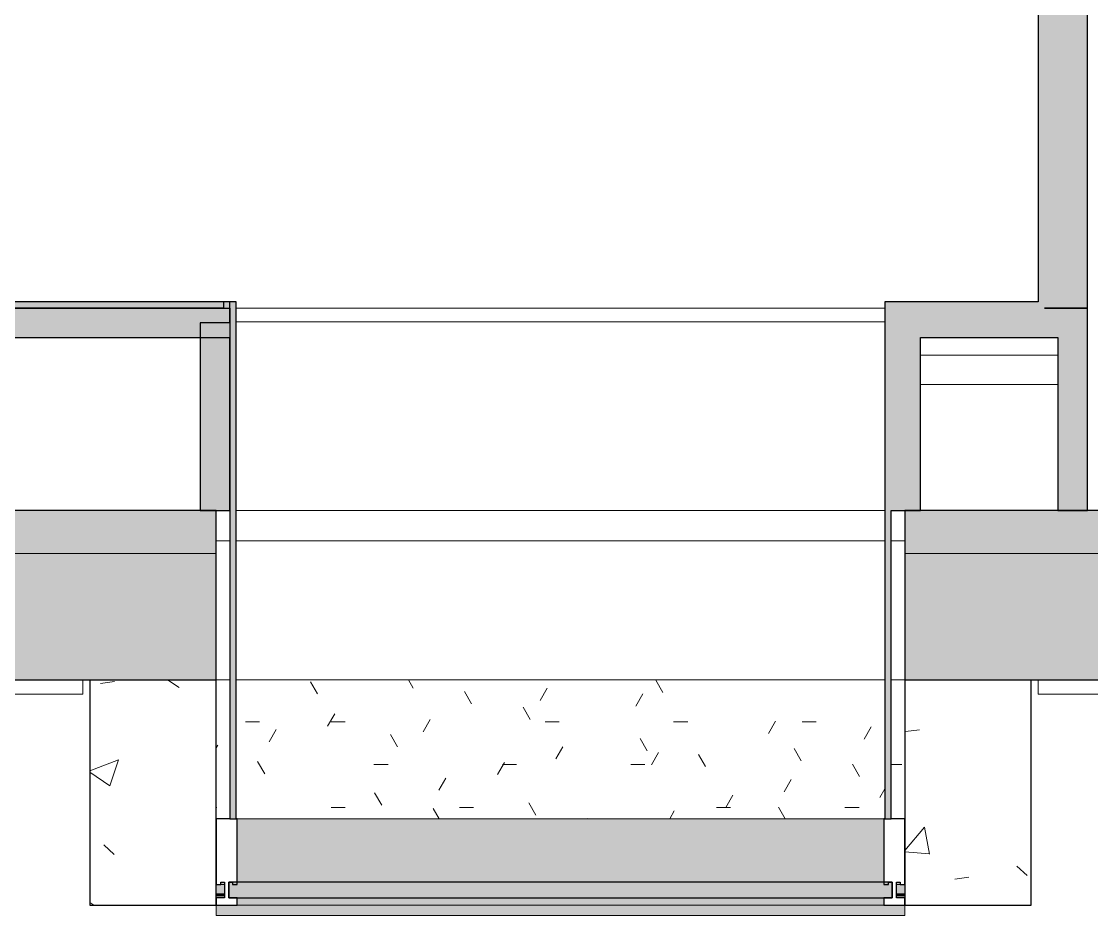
# Model space of a CAD drawing. Header units: millimetres. Extents: x 79795 to 317870, y -36033 to 97293.
# Drawn here: x 167772 to 170311, y 8408 to 10530 of the extents above; entities that cross this region are included whole.
import ezdxf

# ---------------------------------------------------------------- set-up
doc = ezdxf.new("R2010")
doc.units = ezdxf.units.MM
doc.header["$MEASUREMENT"] = 0
for name, color, linetype, lineweight in [('CSM-STL-XX-ZZ-M3-A-XXXX-00001_detached _19_04_21__rvt-1-Level 4$0$A-GLAZ', 7, 'CONTINUOUS', 9), ('CSM-STL-XX-ZZ-M3-A-XXXX-00001_detached _19_04_21__rvt-1-Level 4$0$A-GLAZ-CURT', 7, 'CONTINUOUS', 9), ('CSM-STL-XX-ZZ-M3-A-XXXX-00001_detached _19_04_21__rvt-1-Level 4$0$A-WALL', 7, 'CONTINUOUS', 9), ('CSM-STL-XX-ZZ-M3-A-XXXX-00001_detached _19_04_21__rvt-1-Level 4$0$A-WALL-PATT', 7, 'CONTINUOUS', 9), ('CSM-STL-XX-ZZ-M3-A-XXXX-00001_detached _19_04_21__rvt-1-Level 4$0$I-WALL', 7, 'CONTINUOUS', 9)]:
    doc.layers.add(name, color=color, linetype=linetype, lineweight=lineweight)

msp = doc.modelspace()

# ---------------------------------------------------------------- hatches: boundary and pattern name
at = {"layer": 'CSM-STL-XX-ZZ-M3-A-XXXX-00001_detached _19_04_21__rvt-1-Level 4$0$A-GLAZ'}
h = msp.add_hatch(dxfattribs=at)
h.set_pattern_fill('FP_25', color=256, angle=180, style=0, pattern_type=2)
h.set_pattern_definition([(50, (147271.8, -12772.7), (728.737, -63.756), [76.2, -838.2]), (355, (147271.8, -12772.7), (-140.972, 764.228), [60.96, -670.56]), (100.451, (147332.5, -12778), (587.77, 700.467), [64.76, -712.36]), (46.184, (147271.8, -12569.5), (1084.316, -168.17), [114.3, -1257.3]), (96.636, (147362.1, -12583.5), (949.61, 989.71), [97.14, -1068.54]), (351.184, (147271.8, -12569.5), (949.62, 989.7), [91.44, -1005.84]), (21, (147373.4, -12620.3), (606.458, -409.06), [76.2, -838.2]), (326, (147373.4, -12620.3), (247.208, 736.753), [60.96, -670.56]), (71.451, (147423.9, -12654.4), (853.668, 327.685), [64.76, -712.36]), (37.5, (147271.8, -12772.7), (12.3547, 338.2201), [33.528, -628.904, 33.528, -1320.292]), (37.5, (147271.8, -12772.7), (12.3547, 338.2201), [-695.96, -647.192, 33.528, -639.572]), (7.5, (147271.8, -12772.7), (267.279, 400.722), [33.528, -354.584, 33.528, -870.204]), (7.5, (147271.8, -12772.7), (267.279, 400.722), [-421.64, -613.664, 33.528, -223.012]), (327.5, (147045.22, -12772.7), (542.3633, -22.9153), [33.528, -220.472, 33.528, -1810.512]), (327.5, (147045.22, -12772.7), (542.3633, -22.9153), [-287.528, -758.952, 33.528, -1018.032]), (317.5, (146943.6, -12772.7), (592.517, 101.707), [33.528, -296.672, 33.528, -492.76, -746.76]), (317.5, (146943.6, -12772.7), (592.517, 101.707), [-856.488, 33.528, -713.232])])
h.paths.add_polyline_path([(170167.8, 8433.3), (170167.8, 8967.3), (169867.8, 8967.3), (169867.8, 8433.3), (169948.7, 8433.3)], flags=0)
h.paths.add_polyline_path([(168233.8, 8433.3), (168233.8, 8967.3), (167933.8, 8967.3), (167933.8, 8433.3)], flags=0)
h = msp.add_hatch(dxfattribs=at)
h.set_pattern_fill('FP_26', color=256, angle=180, style=0, pattern_type=2)
h.set_pattern_definition([(360, (147271.79, -12772.71), (406.4, 101.6), [33.528, -271.272, 33.528, -1896.872]), (360, (147271.79, -12772.71), (406.4, 101.6), [-338.328, -271.272, 33.528, -576.072, -1016]), (360, (147271.79, -12772.71), (406.4, 101.6), [-1219.2, 33.528, -271.272, 33.528, -677.672]), (360, (147271.79, -12772.71), (406.4, 101.6), [-1557.528, -169.672, 33.528, -474.472]), (120, (147424.19, -12721.91), (-291.18818, 301.15272), [33.528, -271.272, 33.528, -1896.872]), (120, (147424.19, -12721.91), (-291.18818, 301.15272), [-338.328, -271.272, 33.528, -576.072, -1016]), (120, (147424.19, -12721.91), (-291.18818, 301.15272), [-1219.2, 33.528, -271.272, 33.528, -677.672]), (120, (147424.19, -12721.91), (-291.18818, 301.15272), [-1557.528, -169.672, 33.528, -474.472]), (240, (147474.99, -12518.71), (-115.21182, -402.75272), [33.528, -271.272, 33.528, -271.272, -1625.6]), (240, (147474.99, -12518.71), (-115.21182, -402.75272), [-609.6, 33.528, -576.072, 33.528, -271.272, -711.2]), (240, (147474.99, -12518.71), (-115.21182, -402.75272), [-1524, 33.528, -169.672, 33.528, -474.472])])
h.paths.add_polyline_path([(168233.8, 8457.4), (168253.8, 8457.4), (168253.8, 8459.7), (168233.8, 8459.7)], flags=0)
h.paths.add_polyline_path([(169867.8, 8457.4), (169867.8, 8459.7), (169847.8, 8459.7), (169847.8, 8457.4)], flags=0)
h.paths.add_polyline_path([(169820.3, 8637.8), (169820.3, 8967.3), (168281.3, 8967.3), (168281.3, 8637.8), (169817.8, 8637.8)], flags=0)
h.paths.add_polyline_path([(169856.6, 8637.8), (169867.8, 8637.8), (169867.8, 8967.3), (169835.3, 8967.3), (169835.3, 8637.8), (169847.8, 8637.8)], flags=0)
h.paths.add_polyline_path([(168233.8, 8637.8), (168266.3, 8637.8), (168266.3, 8967.3), (168233.8, 8967.3)], flags=0)
for points in [[(168283.8, 8487.8), (169817.8, 8487.8), (169817.8, 8637.8), (168283.8, 8637.8)], [(169837.8, 8450.3), (169837.8, 8487.8), (168263.8, 8487.8), (168263.8, 8450.3), (168752.8, 8450.3)], [(169817.8, 8433.3), (169817.8, 8450.3), (168283.8, 8450.3), (168283.8, 8433.3), (168752.8, 8433.3)]]:
    msp.add_hatch(color=256, dxfattribs=at).paths.add_polyline_path(points, flags=0)
h = msp.add_hatch(color=256, dxfattribs=at)
h.paths.add_polyline_path([(169847.8, 8459.7), (169867.8, 8459.7), (169867.8, 8482.3), (169847.8, 8482.3)], flags=0)
h.paths.add_polyline_path([(168253.8, 8459.7), (168253.8, 8482.3), (168233.8, 8482.3), (168233.8, 8459.7), (168245, 8459.7)], flags=0)
h = msp.add_hatch(color=256, dxfattribs=at)
h.paths.add_polyline_path([(169848.9, 8482.3), (169856.6, 8482.3), (169856.6, 8487.8), (169847.8, 8487.8), (169847.8, 8482.3)], flags=0)
h.paths.add_polyline_path([(168245, 8482.3), (168253.8, 8482.3), (168253.8, 8487.8), (168245, 8487.8)], flags=0)
h = msp.add_hatch(color=256, dxfattribs=at)
h.paths.add_polyline_path([(169867.8, 8455.3), (169867.8, 8457.4), (169847.8, 8457.4), (169847.8, 8455.3)], flags=0)
h.paths.add_polyline_path([(168233.8, 8455.3), (168253.8, 8455.3), (168253.8, 8457.4), (168233.8, 8457.4)], flags=0)
h = msp.add_hatch(color=256, dxfattribs=at)
h.paths.add_polyline_path([(169867.8, 8408.3), (169867.8, 8433.3), (168233.8, 8433.3), (168233.8, 8408.3), (169847.8, 8408.3)], flags=0)
h.paths.add_polyline_path([(169847.8, 8450.3), (169867.8, 8450.3), (169867.8, 8455.3), (169847.8, 8455.3)], flags=0)
h.paths.add_polyline_path([(168233.8, 8450.3), (168253.8, 8450.3), (168253.8, 8455.3), (168233.8, 8455.3)], flags=0)
at = {"layer": 'CSM-STL-XX-ZZ-M3-A-XXXX-00001_detached _19_04_21__rvt-1-Level 4$0$A-WALL-PATT'}
for points in [[(170183.8, 9864.8), (170198.8, 9864.8), (170198.8, 13607.3), (170183.8, 13607.3), (170183.8, 10132.1)], [(170198.8, 9849.8), (170300.8, 9849.8), (170300.8, 13607.3), (170198.8, 13607.3), (170198.8, 9864.8)], [(168266.3, 9849.8), (168281.3, 9849.8), (168281.3, 9864.8), (167552.8, 9864.8), (167552.8, 9849.8), (167556.8, 9849.8)], [(168251.3, 9779.8), (168266.3, 9779.8), (168266.3, 9864.8), (168251.3, 9864.8), (168251.3, 9849.8)], [(169820.3, 9849.8), (170198.8, 9849.8), (170198.8, 9864.8), (169820.3, 9864.8)], [(167520.8, 9779.8), (168251.3, 9779.8), (168251.3, 9849.8), (167520.8, 9849.8)], [(168281.3, 8637.8), (168281.3, 9849.8), (168266.3, 9849.8), (168266.3, 8637.8)], [(169820.3, 8637.8), (169835.3, 8637.8), (169835.3, 9849.8), (169820.3, 9849.8), (169820.3, 9698)], [(169905.3, 9779.8), (170230.8, 9779.8), (170230.8, 9849.8), (169835.3, 9849.8), (169835.3, 9779.8)], [(170230.8, 9369.3), (170300.8, 9369.3), (170300.8, 9849.8), (170230.8, 9849.8), (170230.8, 9698)], [(168196.3, 9369.3), (168266.3, 9369.3), (168266.3, 9814.8), (168196.3, 9814.8), (168196.3, 9698)], [(169905.3, 9369.3), (169905.3, 9779.8), (169835.3, 9779.8), (169835.3, 9369.3)]]:
    msp.add_hatch(color=256, dxfattribs=at).paths.add_polyline_path(points, flags=0)
h = msp.add_hatch(color=256, dxfattribs=at)
h.paths.add_polyline_path([(169948.7, 9267.3), (170933.8, 9267.3), (170933.8, 9369.3), (169867.8, 9369.3), (169867.8, 9267.3)], flags=0)
h.paths.add_polyline_path([(168233.8, 9267.3), (168233.8, 9369.3), (167501.8, 9369.3), (167501.8, 9267.3), (167556.8, 9267.3)], flags=0)
h = msp.add_hatch(color=256, dxfattribs=at)
h.paths.add_polyline_path([(230840.8, 8967.3), (230840.8, 9267.3), (230067.8, 9267.3), (230067.8, 8967.3), (230344.3, 8967.3)], flags=0)
h.paths.add_polyline_path([(225783.8, 8967.3), (225783.8, 9267.3), (224992.8, 9267.3), (224992.8, 8967.3), (225560.5, 8967.3)], flags=0)
h.paths.add_polyline_path([(223358.8, 8967.3), (223358.8, 9267.3), (222292.8, 9267.3), (222292.8, 8967.3), (222570.7, 8967.3)], flags=0)
h.paths.add_polyline_path([(212405, 8967.3), (212558.8, 8967.3), (212558.8, 9267.3), (211317.8, 9267.3), (211317.8, 8967.3), (211807.1, 8967.3)], flags=0)
h.paths.add_polyline_path([(206425.3, 8967.3), (207033.8, 8967.3), (207033.8, 9267.3), (202692.8, 9267.3), (202692.8, 8967.3), (205827.3, 8967.3)], flags=0)
h.paths.add_polyline_path([(198651.6, 8967.3), (199908.8, 8967.3), (199908.8, 9267.3), (197042.8, 9267.3), (197042.8, 8967.3)], flags=0)
h.paths.add_polyline_path([(190558.8, 8967.3), (190558.8, 9267.3), (187692.8, 9267.3), (187692.8, 8967.3), (189084, 8967.3)], flags=0)
h.paths.add_polyline_path([(184300.1, 8967.3), (184908.8, 8967.3), (184908.8, 9267.3), (180667.8, 9267.3), (180667.8, 8967.3), (183702.2, 8967.3)], flags=0)
h.paths.add_polyline_path([(170933.8, 8967.3), (170933.8, 9267.3), (169867.8, 9267.3), (169867.8, 8967.3), (170546.7, 8967.3)], flags=0)
h.paths.add_polyline_path([(167556.8, 8967.3), (168233.8, 8967.3), (168233.8, 9267.3), (167067.8, 9267.3), (167067.8, 8967.3)], flags=0)
h.paths.add_polyline_path([(156460.8, 8967.3), (156526.8, 8967.3), (156526.8, 9267.3), (156460.8, 9267.3)], flags=0)

# ---------------------------------------------------------------- linework, layer by layer
at = {"layer": 'CSM-STL-XX-ZZ-M3-A-XXXX-00001_detached _19_04_21__rvt-1-Level 4$0$A-GLAZ'}
for p, q in [((169820.3, 9817.3), (168281.3, 9817.3)), ((168233.8, 9297.3), (168266.3, 9297.3)), ((168281.3, 9297.3), (169820.3, 9297.3)), ((169835.3, 9297.3), (169867.8, 9297.3)), ((168233.8, 8967.3), (168266.3, 8967.3)), ((168281.3, 8967.3), (169820.3, 8967.3)), ((169835.3, 8967.3), (169867.8, 8967.3)), ((169817.8, 8637.8), (168283.8, 8637.8)), ((168253.8, 8482.3), (168245, 8482.3)), ((169856.6, 8482.3), (169847.8, 8482.3)), ((168253.8, 8459.7), (168233.8, 8459.7)), ((168253.8, 8457.4), (168233.8, 8457.4)), ((168253.8, 8455.3), (168233.8, 8455.3)), ((169867.8, 8459.7), (169847.8, 8459.7)), ((169867.8, 8457.4), (169847.8, 8457.4)), ((169867.8, 8455.3), (169847.8, 8455.3)), ((168233.8, 8408.3), (168233.8, 8433.3)), ((168283.8, 8433.3), (169817.8, 8433.3)), ((169867.8, 8433.3), (169867.8, 8408.3)), ((168233.8, 8408.3), (169867.8, 8408.3))]:
    msp.add_line(p, q, dxfattribs=at)
at = {"layer": 'CSM-STL-XX-ZZ-M3-A-XXXX-00001_detached _19_04_21__rvt-1-Level 4$0$A-GLAZ', "lineweight": 30}
for p, q in [((167933.8, 8967.3), (167933.8, 8433.3)), ((168233.8, 8433.3), (168233.8, 8967.3)), ((169867.8, 8967.3), (169867.8, 8433.3)), ((170167.8, 8433.3), (170167.8, 8967.3)), ((168266.3, 8637.8), (168233.8, 8637.8)), ((168233.8, 8637.8), (168233.8, 8482.3)), ((168283.8, 8637.8), (168281.3, 8637.8)), ((168283.8, 8482.3), (168283.8, 8637.8)), ((169820.3, 8637.8), (169817.8, 8637.8)), ((169817.8, 8637.8), (169817.8, 8482.3)), ((169867.8, 8637.8), (169835.3, 8637.8)), ((169867.8, 8482.3), (169867.8, 8637.8)), ((168233.8, 8482.3), (168245, 8482.3)), ((168245, 8482.3), (168245, 8487.8)), ((168245, 8487.8), (168253.8, 8487.8)), ((168253.8, 8487.8), (168253.8, 8450.3)), ((168263.8, 8450.3), (168263.8, 8487.8)), ((168263.8, 8487.8), (168272.6, 8487.8)), ((169837.8, 8487.8), (168263.8, 8487.8)), ((168263.8, 8487.8), (168263.8, 8450.3)), ((168272.6, 8487.8), (168272.6, 8482.3)), ((168272.6, 8482.3), (168283.8, 8482.3)), ((169817.8, 8482.3), (169829, 8482.3)), ((169829, 8482.3), (169829, 8487.8)), ((169829, 8487.8), (169837.8, 8487.8)), ((169837.8, 8487.8), (169837.8, 8450.3)), ((169837.8, 8450.3), (169837.8, 8487.8)), ((169847.8, 8450.3), (169847.8, 8487.8)), ((169847.8, 8487.8), (169856.6, 8487.8)), ((169856.6, 8487.8), (169856.6, 8482.3)), ((169856.6, 8482.3), (169867.8, 8482.3)), ((167933.8, 8433.3), (168233.8, 8433.3)), ((168253.8, 8450.3), (168233.8, 8450.3)), ((168233.8, 8450.3), (168233.8, 8433.3)), ((168233.8, 8433.3), (168283.8, 8433.3)), ((168283.8, 8450.3), (168263.8, 8450.3)), ((168263.8, 8450.3), (169837.8, 8450.3)), ((168283.8, 8433.3), (168283.8, 8450.3)), ((169817.8, 8450.3), (169817.8, 8433.3)), ((169837.8, 8450.3), (169817.8, 8450.3)), ((169817.8, 8433.3), (169867.8, 8433.3)), ((169867.8, 8450.3), (169847.8, 8450.3)), ((169867.8, 8433.3), (169867.8, 8450.3)), ((169867.8, 8433.3), (170167.8, 8433.3))]:
    msp.add_line(p, q, dxfattribs=at)
at = {"layer": 'CSM-STL-XX-ZZ-M3-A-XXXX-00001_detached _19_04_21__rvt-1-Level 4$0$A-GLAZ-CURT', "lineweight": 20}
for p, q in [((167917.8, 8967.3), (167183.8, 8967.3)), ((167917.8, 8933.3), (167917.8, 8967.3)), ((170917.8, 8967.3), (170183.8, 8967.3)), ((170183.8, 8967.3), (170183.8, 8933.3)), ((167183.8, 8933.3), (167917.8, 8933.3)), ((170183.8, 8933.3), (170917.8, 8933.3))]:
    msp.add_line(p, q, dxfattribs=at)
at = {"layer": 'CSM-STL-XX-ZZ-M3-A-XXXX-00001_detached _19_04_21__rvt-1-Level 4$0$A-WALL'}
for p, q in [((168266.3, 9779.8), (168266.3, 9814.8)), ((168233.8, 9267.3), (167501.8, 9267.3)), ((170933.8, 9267.3), (169867.8, 9267.3)), ((168266.3, 8967.3), (168233.8, 8967.3)), ((169820.3, 8967.3), (168281.3, 8967.3)), ((169867.8, 8967.3), (169835.3, 8967.3))]:
    msp.add_line(p, q, dxfattribs=at)
at = {"layer": 'CSM-STL-XX-ZZ-M3-A-XXXX-00001_detached _19_04_21__rvt-1-Level 4$0$A-WALL', "lineweight": 30}
for p, q in [((168233.8, 8967.3), (168233.8, 9267.3)), ((169867.8, 9267.3), (169867.8, 8967.3)), ((167067.8, 8967.3), (168233.8, 8967.3)), ((169867.8, 8967.3), (170933.8, 8967.3))]:
    msp.add_line(p, q, dxfattribs=at)
at = {"layer": 'CSM-STL-XX-ZZ-M3-A-XXXX-00001_detached _19_04_21__rvt-1-Level 4$0$I-WALL', "lineweight": 30}
for p, q in [((170183.8, 13607.3), (170183.8, 9864.8)), ((170300.8, 9849.8), (170300.8, 13505.3)), ((168281.3, 9864.8), (167552.8, 9864.8)), ((168266.3, 9864.8), (168251.3, 9864.8)), ((168251.3, 9864.8), (168251.3, 9849.8)), ((168266.3, 9814.8), (168266.3, 9864.8)), ((168281.3, 9849.8), (168281.3, 9864.8)), ((170183.8, 9864.8), (169820.3, 9864.8)), ((169820.3, 9864.8), (169820.3, 9849.8)), ((168251.3, 9849.8), (167520.8, 9849.8)), ((167552.8, 9849.8), (168266.3, 9849.8)), ((168266.3, 9849.8), (168266.3, 8637.8)), ((168281.3, 8637.8), (168281.3, 9849.8)), ((169820.3, 9849.8), (169820.3, 8637.8)), ((170198.8, 9849.8), (170300.8, 9849.8)), ((170230.8, 9849.8), (170198.8, 9849.8)), ((170300.8, 9849.8), (170230.8, 9849.8)), ((170300.8, 9369.3), (170300.8, 9849.8)), ((168266.3, 9814.8), (168196.3, 9814.8)), ((168196.3, 9814.8), (168196.3, 9369.3)), ((167520.8, 9779.8), (168251.3, 9779.8)), ((168251.3, 9779.8), (168266.3, 9779.8)), ((168266.3, 9369.3), (168266.3, 9779.8)), ((169905.3, 9369.3), (169905.3, 9779.8)), ((169905.3, 9779.8), (170230.8, 9779.8)), ((170230.8, 9779.8), (170230.8, 9369.3)), ((168233.8, 9369.3), (167501.8, 9369.3)), ((168196.3, 9369.3), (168266.3, 9369.3)), ((168233.8, 9267.3), (168233.8, 9369.3)), ((169835.3, 9369.3), (169905.3, 9369.3)), ((169835.3, 8637.8), (169835.3, 9369.3)), ((170933.8, 9369.3), (169867.8, 9369.3)), ((169867.8, 9369.3), (169867.8, 9267.3)), ((170230.8, 9369.3), (170300.8, 9369.3)), ((168266.3, 8637.8), (168281.3, 8637.8)), ((169820.3, 8637.8), (169835.3, 8637.8))]:
    msp.add_line(p, q, dxfattribs=at)
at = {"layer": 'CSM-STL-XX-ZZ-M3-A-XXXX-00001_detached _19_04_21__rvt-1-Level 4$0$I-WALL'}
for p, q in [((168281.3, 9849.8), (169820.3, 9849.8)), ((168266.3, 9779.8), (168266.3, 9814.8)), ((169905.3, 9738), (170230.8, 9738)), ((170230.8, 9668), (169905.3, 9668)), ((168281.3, 9369.3), (169820.3, 9369.3)), ((167501.8, 9267.3), (168233.8, 9267.3)), ((169867.8, 9267.3), (170933.8, 9267.3))]:
    msp.add_line(p, q, dxfattribs=at)

doc.saveas('drawing.dxf')
